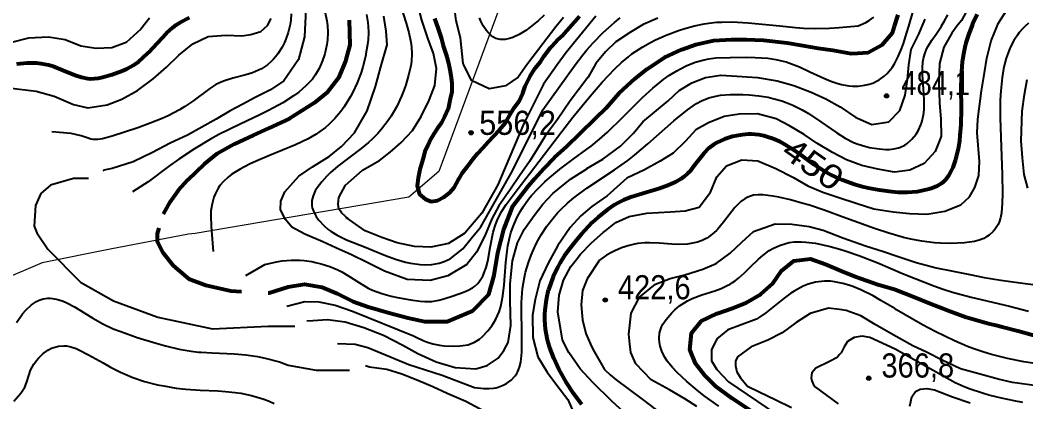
# Model space of a CAD drawing. Header units: metres. Extents: x 545098 to 555652, y 1854398 to 1862642.
# Drawn here: x 550334 to 551042, y 1858474 to 1858743 of the extents above; entities that cross this region are included whole.
import ezdxf
from ezdxf.enums import TextEntityAlignment as Align

# ---------------------------------------------------------------- set-up
doc = ezdxf.new("R2010")
doc.units = ezdxf.units.M
doc.header["$LTSCALE"] = 6.8
for name, color, linetype, lineweight in [('1', 7, 'Continuous', 25), ('2', 7, 'Continuous', 53), ('5', 7, 'Continuous', 13), ('52', 7, 'Continuous', 13)]:
    doc.layers.add(name, color=color, linetype=linetype, lineweight=lineweight)
doc.layers.add('4', color=7, linetype='Continuous')

msp = doc.modelspace()

# ---------------------------------------------------------------- hatches: boundary and pattern name
at = {"layer": '5'}
for points in [[(550945.04, 1858689.77, 1), (550942.04, 1858689.77, 1)], [(550652.48, 1858663.78, 1), (550649.48, 1858663.78, 1)], [(550746.98, 1858546.05, 1), (550743.98, 1858546.05, 1)], [(550932.49, 1858490.98, 1), (550929.49, 1858490.98, 1)]]:
    msp.add_hatch(color=256, dxfattribs=at).paths.add_polyline_path(points)

# ---------------------------------------------------------------- linework, layer by layer
at = {"layer": '1'}
for points in [[(550534.56, 1858750.83), (550533.73, 1858731.41), (550529.49, 1858715.43), (550519.12, 1858700.27), (550509.69, 1858694.01), (550499.03, 1858688.72), (550490.22, 1858683.97), (550481.4, 1858679.22), (550471.45, 1858673.37), (550451.33, 1858662.13), (550439.27, 1858656.5), (550426.71, 1858649.86), (550413.03, 1858643.23), (550398.45, 1858638.73), (550392.36, 1858637.41), (550391.76, 1858637.05)], [(550601.06, 1858754.13), (550605.36, 1858740.87), (550607.23, 1858734.26), (550608.6, 1858727.63), (550609.02, 1858724.3), (550609.25, 1858719.26), (550608.95, 1858714.27), (550608.48, 1858710.93), (550607.06, 1858704.26), (550605.11, 1858697.58), (550603.96, 1858694.29), (550602.02, 1858689.43), (550598.65, 1858682.34), (550594.73, 1858675.58), (550592.58, 1858672.35), (550587.91, 1858666.21), (550585.38, 1858663.33), (550581.38, 1858659.26), (550578.86, 1858656.98), (550573.61, 1858652.69), (550557.23, 1858640.32), (550551.97, 1858635.75), (550549.44, 1858633.27), (550545.83, 1858629.26), (550542.7, 1858625.08), (550541.36, 1858622.88), (550539.79, 1858619.48), (550538.93, 1858616.01), (550538.82, 1858614.26), (550538.97, 1858612.34), (550539.22, 1858611.06), (550540.05, 1858608.54), (550541.97, 1858604.88), (550543.62, 1858602.56), (550547.49, 1858598.33), (550550.41, 1858595.81), (550552.43, 1858594.31), (550556.64, 1858591.65)], [(550738.92, 1858745.82), (550717.88, 1858720.21), (550711.67, 1858711.55), (550702.02, 1858698.09), (550688.08, 1858670.2), (550671.81, 1858631.55), (550669.93, 1858627.08), (550658.67, 1858607.21), (550646.54, 1858593.13), (550635.18, 1858585.84), (550622.6, 1858583.17), (550611.21, 1858583.84), (550598.95, 1858586.31), (550588.29, 1858590.1), (550576.39, 1858594.85), (550563.15, 1858604.05), (550564.22, 1858603.4), (550559.99, 1858607.1), (550557.88, 1858610.28), (550557.35, 1858613.45), (550557.88, 1858618.21), (550562.57, 1858626.92), (550574.49, 1858637.47), (550586.52, 1858644.2), (550594.13, 1858650.17), (550601.78, 1858657.02), (550609.88, 1858665.43), (550615.98, 1858675.21), (550621.55, 1858686.75), (550625.55, 1858697.02), (550626.65, 1858708.98), (550624.59, 1858719.58), (550620.46, 1858730.46), (550616.24, 1858742.95), (550612.95, 1858755.65)], [(550716.1, 1858744.84), (550710.68, 1858738.24), (550701.46, 1858726.43), (550690.91, 1858712.53), (550690.23, 1858711.55), (550684.25, 1858702.96), (550675.21, 1858696.71), (550663.67, 1858694.66), (550651.31, 1858700.62), (550645.9, 1858711.55), (550645.37, 1858712.63), (550643.55, 1858730.62), (550640.58, 1858742.51), (550639.17, 1858753.94)], [(551001.43, 1858752.5), (550996.17, 1858742.82), (550993.09, 1858738.77), (550989.42, 1858733.93), (550983.86, 1858724.11), (550980.77, 1858712.56), (550980.41, 1858698.87), (550980.84, 1858684.95), (550981.82, 1858673.46), (550982.01, 1858661.45), (550980.95, 1858658.77), (550977.67, 1858650.49), (550970.08, 1858642.25), (550959.94, 1858637.35), (550949.03, 1858636.11), (550937.39, 1858638.11), (550926, 1858640.69), (550915.4, 1858644.76), (550905.51, 1858649.99), (550894.38, 1858656.57), (550885.48, 1858662.56), (550875.28, 1858668.61), (550865.84, 1858673.69), (550852.63, 1858677.11), (550839.65, 1858676.91), (550829.21, 1858675.3), (550818.17, 1858670.72), (550809.32, 1858665.76), (550801.9, 1858657.97), (550793.28, 1858649.38), (550784.09, 1858643.74), (550773.02, 1858637.65), (550760.72, 1858631.94), (550746.71, 1858619.33), (550736.01, 1858611.8), (550728.37, 1858605.28), (550720.79, 1858597.02), (550712.13, 1858584.48), (550705.23, 1858572), (550699.44, 1858559.5), (550696.1, 1858546.5), (550694.28, 1858535.44), (550694.46, 1858519.69), (550698.05, 1858506.11), (550704.64, 1858495.3), (550711.35, 1858486.09), (550719.11, 1858476.05), (550724.86, 1858463.05)], [(550761.65, 1858464.4), (550750.18, 1858474.78), (550736.75, 1858488.1), (550727.76, 1858497.67), (550719.89, 1858509.07), (550715.28, 1858517.7), (550712.17, 1858537.85), (550713.09, 1858549.57), (550716.01, 1858559.92), (550721.26, 1858569.6), (550724.98, 1858574.36), (550728.04, 1858578.27), (550735.86, 1858586.33), (550744.09, 1858593.68), (550745.84, 1858595.05), (550752.91, 1858600.57), (550762.26, 1858604.95), (550774.67, 1858607.12), (550791.2, 1858608.19), (550801.65, 1858608.83), (550811.54, 1858611.45), (550819.5, 1858621.89), (550824.08, 1858632.66), (550830.84, 1858640.59), (550841.72, 1858644.72), (550852.78, 1858643.93), (550865.47, 1858638.62), (550878.08, 1858632.22), (550888.05, 1858626.35), (550898.58, 1858621.95), (550909.89, 1858618.3), (550922.09, 1858614.32), (550934.53, 1858610.15), (550948.1, 1858608.17), (550959.75, 1858606.92), (550971.94, 1858606.59), (550984.47, 1858608.67), (550995.75, 1858613.07), (551002.01, 1858618.8), (551005.71, 1858625.15), (551008.35, 1858633.62), (551008.88, 1858643.67), (551007.29, 1858663.77), (551007.82, 1858673.3), (551010.28, 1858693.2), (551012.46, 1858706.05), (551014.19, 1858716.36), (551017.21, 1858728.56), (551021.31, 1858738.77), (551022.06, 1858740.65), (551028.37, 1858750.46)], [(550325.34, 1858695.52), (550344.92, 1858693), (550357.47, 1858689.44), (550371.06, 1858683.71), (550381.09, 1858681.44), (550394.7, 1858683.36), (550405.03, 1858687.5), (550416.06, 1858693.63), (550427.18, 1858701.69), (550436.51, 1858710.01), (550445.35, 1858718.43), (550455.21, 1858726.33), (550465.87, 1858731.63), (550472.07, 1858732.01), (550478.68, 1858732.41), (550489.67, 1858731.96), (550496.02, 1858733.02), (550502.89, 1858735.13), (550507.65, 1858739.36), (550510.29, 1858744.13)], [(550424.61, 1858744.55), (550418.41, 1858736.62)], [(550548, 1858749.38), (550549.38, 1858742.67), (550549.86, 1858739.31), (550550.2, 1858734.26), (550549.98, 1858729.22), (550549.53, 1858725.88), (550548.03, 1858719.26), (550547.84, 1858718.67), (550546.49, 1858714.58), (550545.57, 1858712.3), (550544.01, 1858708.97), (550541.22, 1858704.26), (550539.26, 1858701.61), (550534.77, 1858696.74), (550529.69, 1858692.38), (550526.05, 1858689.72), (550518.41, 1858684.89), (550508.5, 1858679.49), (550501.8, 1858676.17), (550488.35, 1858669.85), (550473.41, 1858662.52), (550467.61, 1858659.35)], [(550577.45, 1858746.93), (550578.37, 1858741.32), (550578.66, 1858738.51), (550578.83, 1858734.26), (550578.58, 1858729.27), (550578.19, 1858725.92), (550577, 1858719.26), (550576.85, 1858718.67), (550574.72, 1858710.04), (550573.31, 1858705.51), (550570.83, 1858698.86), (550567.88, 1858692.41), (550566.2, 1858689.26), (550561.74, 1858682.11), (550559.24, 1858678.72), (550555.18, 1858673.91), (550550.75, 1858669.52), (550548.41, 1858667.5), (550544.54, 1858664.56), (550541.85, 1858662.76), (550536.27, 1858659.49), (550527.46, 1858655.23), (550508.98, 1858647.78), (550499.69, 1858643.91), (550495.12, 1858641.79), (550488.41, 1858638.27), (550482.65, 1858634.63), (550479.98, 1858632.6), (550476.39, 1858629.26), (550474.18, 1858626.59), (550472.9, 1858624.7), (550470.77, 1858620.64), (550469.91, 1858618.46), (550468.63, 1858613.85), (550467.88, 1858608.87), (550467.68, 1858605.35), (550467.95, 1858597.85), (550469.38, 1858580.26)], [(550492.42, 1858563.21), (550505.71, 1858571.07), (550514, 1858573.01), (550518.11, 1858573.63), (550524.24, 1858574.11), (550530.35, 1858574.06), (550533.41, 1858573.83), (550538.84, 1858573.1), (550541.54, 1858572.58), (550545.57, 1858571.59), (550551.5, 1858569.68), (550557.22, 1858567.24), (550559.99, 1858565.83), (550564.2, 1858563.37), (550572.38, 1858558.1), (550578.63, 1858554.48), (550581.7, 1858553.02), (550588.08, 1858550.61), (550594.71, 1858548.75), (550599.23, 1858547.75), (550608.41, 1858546.1), (550615.13, 1858545.17), (550618.47, 1858544.93), (550623.41, 1858545.06), (550628.41, 1858545.96), (550631.72, 1858546.89), (550638.41, 1858549.1), (550645.56, 1858551.55), (550648.94, 1858552.97), (550652.02, 1858554.65), (550653.41, 1858555.63), (550655.69, 1858557.72), (550657, 1858559.3), (550659.17, 1858562.85), (550660.07, 1858564.8), (550661.54, 1858568.98), (550662.69, 1858573.47), (550664.47, 1858583), (550666.6, 1858593.82), (550668.11, 1858598.96), (550669.31, 1858602.05), (550672.22, 1858607.87), (550675.67, 1858613.31), (550683.41, 1858623.6), (550689.54, 1858631.55), (550692.15, 1858634.94), (550709.46, 1858657.74), (550722.63, 1858674.69), (550732.59, 1858686.79), (550736.3, 1858691.3), (550743.41, 1858699.41), (550752.23, 1858708.77), (550756.87, 1858713.18), (550761.73, 1858717.32), (550764.26, 1858719.26), (550766.75, 1858721.03), (550771.89, 1858724.33), (550777.24, 1858727.32), (550780.9, 1858729.17), (550788.41, 1858732.52), (550797.12, 1858735.82), (550801.54, 1858737.25), (550808.24, 1858739.07), (550815.01, 1858740.46), (550818.41, 1858740.97), (550823.89, 1858741.54), (550827.56, 1858741.75), (550834.92, 1858741.83), (550846.01, 1858741.28), (550868.31, 1858738.98), (550879.47, 1858737.88), (550885.05, 1858737.49), (550893.41, 1858737.21), (550903.42, 1858737.46), (550910.08, 1858737.91), (550923.41, 1858739.13), (550928.82, 1858741.48), (550931.23, 1858742.84), (550934.47, 1858745.13)], [(550782.42, 1858744.55), (550772.14, 1858739.95), (550763.22, 1858734.66), (550752.89, 1858727.8), (550745.6, 1858720.67), (550738.75, 1858712.63), (550733.49, 1858702.95), (550732.59, 1858701.77), (550720.8, 1858686.37), (550711.9, 1858673.09), (550703.38, 1858661.87), (550697.43, 1858652.13), (550692.12, 1858643.51), (550685.08, 1858633.41), (550678.73, 1858624.18), (550670.62, 1858612.35), (550665.53, 1858603.28), (550660.64, 1858591.2), (550654.88, 1858579.82), (550647.99, 1858571.01), (550634.64, 1858562.99), (550622.14, 1858559.7), (550606.1, 1858560.59), (550590.11, 1858566.27), (550578.23, 1858572.13), (550566.85, 1858577.9), (550555.89, 1858582.76), (550546.76, 1858587.06), (550533.99, 1858592.49), (550524.78, 1858597.41), (550520.29, 1858602.73), (550516.91, 1858609.51), (550517.05, 1858615.69), (550519.98, 1858622.15), (550529.76, 1858633.24), (550539.47, 1858639.85), (550551.15, 1858647.18), (550559.69, 1858654.13), (550568.87, 1858663.7), (550577.94, 1858679.32), (550583.81, 1858696.29), (550587.53, 1858710.13), (550591.99, 1858725.66), (550591.28, 1858735.25), (550589.56, 1858745.79)], [(550524.24, 1858747.49), (550524.05, 1858743.01), (550523.65, 1858740.06), (550522.27, 1858734.26), (550520.63, 1858729.57), (550519.65, 1858727.29)], [(550521.33, 1858541.81), (550533.88, 1858545.08), (550543.92, 1858544.75), (550555.25, 1858542.48), (550567.55, 1858538.28), (550610.52, 1858520.87), (550612.79, 1858519.64), (550617.34, 1858517.55), (550619.61, 1858516.67), (550624.2, 1858515.27), (550628.85, 1858514.29), (550631.99, 1858513.86), (550638.41, 1858513.53), (550643, 1858513.71), (550645.29, 1858513.97), (550648.66, 1858514.63), (550651.87, 1858515.69), (550653.41, 1858516.38), (550656.85, 1858518.53), (550658.96, 1858520.27), (550662.77, 1858524.26), (550665.52, 1858527.85), (550666.75, 1858529.72), (550668.41, 1858532.62), (550670.69, 1858537.84), (550671.84, 1858541.44), (550673.45, 1858548.92), (550674.39, 1858556.65), (550675.5, 1858572.48), (550676.3, 1858580.37), (550676.9, 1858584.26), (550678.24, 1858590.44), (550679.1, 1858593.46), (550680.61, 1858597.9), (550683.41, 1858604.32), (550685.81, 1858608.71), (550687.58, 1858611.54), (550691.5, 1858616.97), (550693.62, 1858619.58), (550698.16, 1858624.6), (550703.01, 1858629.36), (550706.4, 1858632.39), (550713.41, 1858638.16), (550722.87, 1858645.21), (550732.59, 1858652.33), (550735.45, 1858654.42), (550741.52, 1858659.26), (550747.04, 1858664.13), (550757.64, 1858674.47), (550771.62, 1858688.51), (550778.92, 1858695.2), (550786.65, 1858701.41), (550790.72, 1858704.26), (550795.82, 1858707.43), (550798.45, 1858708.88), (550802.49, 1858710.88), (550808.73, 1858713.39), (550815.15, 1858715.23), (550818.41, 1858715.86), (550823.37, 1858716.45), (550833.41, 1858716.87), (550845.22, 1858717.01), (550851.11, 1858716.88), (550859.88, 1858716.21), (550865.65, 1858715.34), (550868.51, 1858714.74), (550872.76, 1858713.61), (550878.42, 1858711.63), (550882.15, 1858710.09), (550889.54, 1858706.71), (550899.36, 1858702.17), (550904.3, 1858700.16), (550909.29, 1858698.5), (550911.81, 1858697.83), (550916.9, 1858696.9), (550919.48, 1858696.68), (550923.41, 1858696.67), (550928.06, 1858697.23), (550930.36, 1858697.74), (550933.73, 1858698.8), (550936.91, 1858700.23), (550938.41, 1858701.07), (550941.8, 1858703.53), (550943.83, 1858705.44), (550945.1, 1858706.82), (550947.41, 1858709.8), (550948.98, 1858712.22), (550951.73, 1858717.41), (550954.06, 1858722.92), (550955.43, 1858726.7), (550957.84, 1858734.26), (550959.17, 1858738.77), (550962.28, 1858749.26)], [(550535.37, 1858531.41), (550539.56, 1858531.68), (550550, 1858532.33), (550562.31, 1858530.66), (550575.39, 1858526.69), (550589.28, 1858521.24), (550603.06, 1858514.17), (550613.64, 1858508.46), (550626.32, 1858502.54), (550639.7, 1858498.61), (550654.31, 1858497.7), (550662.4, 1858500.06), (550669.98, 1858505.05), (550674.06, 1858510.42), (550677.04, 1858516.27), (550678.93, 1858528.14), (550678.51, 1858545.77), (550678.51, 1858557.4), (550680.16, 1858573.69), (550683.72, 1858586.24), (550688.46, 1858595.59), (550695.36, 1858605.52), (550701.56, 1858613.45), (550708.59, 1858621.01), (550721.04, 1858631.14), (550732.41, 1858638.44), (550732.59, 1858638.55), (550743.68, 1858645.24), (550756.11, 1858654.26), (550765.33, 1858663.52), (550771.84, 1858671.49), (550789.81, 1858686.35), (550797.43, 1858693.42), (550806.31, 1858698.92), (550816.04, 1858702.8), (550826.93, 1858704.25), (550838.09, 1858703.58), (550852.58, 1858702.79), (550866.54, 1858700.32), (550878.21, 1858697.13), (550890.52, 1858692.31), (550900.87, 1858687.67), (550910.81, 1858682.02), (550921.83, 1858674.56), (550923.04, 1858674.02), (550933.2, 1858669.52), (550945, 1858671.4), (550952.91, 1858679.57), (550956.53, 1858690.34), (550958.19, 1858701.29), (550959.18, 1858711.62), (550960.74, 1858722.45), (550966.29, 1858733.24), (550968.52, 1858738.77), (550970.57, 1858743.86)], [(550556.64, 1858591.65), (550563.26, 1858588.36), (550577.06, 1858582.91), (550581.65, 1858581.08), (550590.81, 1858577.37), (550597.75, 1858574.83), (550604.81, 1858572.72), (550608.41, 1858571.91), (550615.05, 1858570.96), (550618.39, 1858570.81), (550623.41, 1858571.07), (550628.62, 1858572.06), (550632.01, 1858573.11), (550636.34, 1858574.98), (550645.31, 1858582.19), (550651.07, 1858589.4), (550657.8, 1858597.58), (550677.08, 1858631.55), (550679.91, 1858636.53), (550701.54, 1858679.81), (550724.25, 1858711.55), (550724.34, 1858711.67), (550729.73, 1858718.72), (550732.55, 1858722.14), (550736.94, 1858727.13), (550743.9, 1858734.26), (550751.87, 1858741.33), (550756.06, 1858744.64)], [(550557.08, 1858515.34), (550569.49, 1858514.95), (550578.41, 1858512.69), (550607.15, 1858500.71), (550630.67, 1858493.28), (550653.41, 1858484.42), (550660.08, 1858483.71), (550663.42, 1858483.67), (550666.75, 1858483.96), (550668.41, 1858484.27), (550670.15, 1858484.73), (550673.55, 1858486.03), (550675.97, 1858487.33), (550679.27, 1858489.73), (550682.01, 1858492.64), (550683.13, 1858494.26), (550683.93, 1858495.75), (550685.15, 1858498.91), (550685.93, 1858502.26), (550686.26, 1858504.57), (550686.64, 1858509.26), (550686.81, 1858514.39), (550686.77, 1858524.51), (550686.51, 1858537.81), (550686.58, 1858544.4), (550686.95, 1858550.98), (550687.29, 1858554.26), (550688.59, 1858562.16), (550689.39, 1858565.65), (550691.39, 1858572.56), (550693.23, 1858577.65), (550696.53, 1858585.07), (550698.41, 1858588.66), (550700.24, 1858591.84), (550704.27, 1858597.97), (550708.74, 1858603.77), (550711.95, 1858607.44), (550714.18, 1858609.79), (550718.87, 1858614.26), (550723.27, 1858617.99), (550732.54, 1858624.86), (550751.88, 1858637.62), (550761.31, 1858644.26), (550766.12, 1858648.02), (550775.41, 1858655.94), (550793.74, 1858672.24), (550803.41, 1858679.94), (550809.81, 1858684.3), (550813.16, 1858686.18), (550818.41, 1858688.4), (550823.28, 1858689.65), (550826.62, 1858690.16), (550833.41, 1858690.66), (550842.42, 1858690.72), (550846.89, 1858690.51), (550853.56, 1858689.85), (550860.15, 1858688.75), (550863.41, 1858688.02), (550869.75, 1858686.23), (550872.87, 1858685.15), (550877.47, 1858683.3), (550884.15, 1858680), (550888.6, 1858677.37), (550897.19, 1858671.56), (550908.49, 1858663.65), (550914.28, 1858660.09), (550920.29, 1858657.04), (550923.41, 1858655.78), (550928.24, 1858654.26), (550931.56, 1858653.48), (550938.41, 1858652.42), (550942.98, 1858652.09), (550945.26, 1858652.08), (550948.62, 1858652.37), (550951.86, 1858653.09), (550953.41, 1858653.64), (550956.28, 1858655.1), (550958.07, 1858656.33), (550960.78, 1858658.77), (550961.33, 1858659.26), (550964.31, 1858662.91), (550965.96, 1858665.56), (550967.72, 1858669.31), (550968.41, 1858671.26), (550969.58, 1858676.45), (550969.96, 1858680.01), (550970, 1858687.29), (550969.5, 1858694.68), (550968.81, 1858704.43), (550968.78, 1858709.18), (550969.15, 1858713.77), (550969.52, 1858716.01), (550970.38, 1858719.26), (550971.73, 1858722.62), (550972.85, 1858724.8), (550975.45, 1858729.06), (550978.35, 1858733.29), (550982.11, 1858738.77), (550982.29, 1858739.03), (550984.13, 1858742.03), (550986.54, 1858746.76)], [(550702.4, 1858746.48), (550698.41, 1858742.81), (550692.64, 1858738.06), (550689.61, 1858735.87), (550684.96, 1858732.99), (550680.32, 1858730.81), (550678.02, 1858730.05), (550675.03, 1858729.45), (550673.57, 1858729.34), (550671.44, 1858729.44), (550668.41, 1858730.25), (550666.39, 1858731.33), (550665.12, 1858732.27), (550662.74, 1858734.6), (550661.64, 1858735.95), (550659.63, 1858738.97), (550657.89, 1858742.27), (550656.89, 1858744.58)], [(550418.41, 1858736.62), (550408.26, 1858727.24), (550398.03, 1858723.59), (550387.11, 1858723.05), (550376.23, 1858724.73), (550365.31, 1858729.28), (550353.45, 1858731.17), (550339.52, 1858730.41), (550327.47, 1858727.33), (550313.59, 1858719.73), (550303.03, 1858712.37), (550297.43, 1858707.92)], [(551043.41, 1858740.94), (551041.09, 1858738.89), (551039.63, 1858737.42), (551036.95, 1858734.26), (551035.6, 1858732.43), (551033.17, 1858728.62), (551031.08, 1858724.63), (551029.86, 1858721.88), (551027.8, 1858716.18), (551026.57, 1858711.76), (551025.89, 1858708.75), (551024.82, 1858702.62), (551023.85, 1858693.22), (551023.54, 1858686.89), (551023.49, 1858674.26), (551023.91, 1858660.73), (551025, 1858634.29), (551025.09, 1858621), (551024.9, 1858614.26), (551024.34, 1858607.37), (551023.71, 1858604.02), (551022.69, 1858600.8), (551022, 1858599.26), (551019.75, 1858595.72), (551018.52, 1858594.28), (551015.74, 1858591.75), (551013.41, 1858590.19), (551011.88, 1858589.39), (551008.69, 1858588.13), (551005.34, 1858587.27), (550998.41, 1858586.33), (550988.28, 1858585.9), (550981.59, 1858586.09), (550977.16, 1858586.42), (550968.41, 1858587.5), (550960.56, 1858588.97), (550955.39, 1858590.16), (550945.17, 1858593), (550935.05, 1858596.3), (550914.9, 1858603.67), (550899.6, 1858609.26), (550889.2, 1858612.73), (550883.91, 1858614.33), (550875.85, 1858616.5), (550867.61, 1858618.35), (550863.41, 1858619.13), (550856.49, 1858620.05), (550853.14, 1858620.13), (550849.94, 1858619.82), (550848.41, 1858619.48), (550845.75, 1858618.51), (550844.08, 1858617.63), (550840.96, 1858615.38), (550839.48, 1858614.05), (550836.66, 1858611.07), (550828.61, 1858600.78), (550824.38, 1858595.76), (550823.67, 1858595.05), (550822.1, 1858593.49), (550818.41, 1858590.54), (550816.9, 1858589.6), (550813.72, 1858588.02), (550810.38, 1858586.82), (550808.08, 1858586.21)], [(550519.65, 1858727.29), (550517.96, 1858723.97), (550514.92, 1858719.26), (550514.43, 1858718.67), (550511.95, 1858715.67), (550510.32, 1858714), (550507.7, 1858711.71), (550503.41, 1858708.81), (550501.35, 1858707.74), (550497.03, 1858705.98), (550492.54, 1858704.59), (550483.35, 1858702.23), (550476.62, 1858700.14), (550473.41, 1858698.78), (550471.24, 1858697.66), (550467.08, 1858695.05), (550455.21, 1858686.05), (550449.56, 1858682.22), (550445.69, 1858679.9), (550437.71, 1858675.75), (550433.6, 1858673.88), (550425.17, 1858670.46), (550416.48, 1858667.35), (550398.41, 1858661.47), (550391.62, 1858659.51), (550388.28, 1858658.97), (550385.01, 1858658.98), (550383.41, 1858659.25), (550381.4, 1858659.89), (550380.08, 1858660.49), (550376.56, 1858661.68), (550369.44, 1858663.3), (550355.87, 1858664.51)], [(551042.99, 1858624.8), (551040.4, 1858634.48), (551040.17, 1858636.69), (551039.18, 1858646.15), (551038.23, 1858658.18), (551039, 1858679.01), (551040.67, 1858690.72), (551042.39, 1858701.24)], [(550467.61, 1858659.35), (550456.25, 1858652.52), (550445.18, 1858645.15), (550437.92, 1858639.99), (550423.66, 1858629.27), (550412.74, 1858622.27)], [(550381.71, 1858631.69), (550371.18, 1858631.69), (550354.9, 1858626.9), (550348.2, 1858621.15), (550344.37, 1858612.52), (550343.41, 1858598.15), (550345.33, 1858593.36), (550352.99, 1858581.86), (550375.96, 1858558.63), (550399.22, 1858545.53), (550430.48, 1858533.89), (550469, 1858525.89), (550508.18, 1858527.62), (550526.89, 1858527.62)], [(550810.05, 1858471.16), (550801.43, 1858476.47), (550790.6, 1858482.94), (550777.8, 1858489.81), (550766.97, 1858501.07), (550763.53, 1858509.08), (550762.81, 1858515.05), (550761.97, 1858521.93), (550763.66, 1858536.88), (550769.49, 1858548.02), (550780.92, 1858557.28), (550791.19, 1858561.12), (550801.41, 1858563.67), (550814.13, 1858567.71), (550823.51, 1858571.87), (550833.36, 1858579.1), (550841.54, 1858586.88), (550849.77, 1858594.23), (550865.2, 1858599.79), (550876.75, 1858599.38), (550888.97, 1858597.88), (550898.88, 1858595.12), (550912.75, 1858589.85), (550928.69, 1858584.29), (550941.44, 1858580.27), (550951.66, 1858576.69), (550964.31, 1858572.55), (550978.45, 1858568.6), (550990.44, 1858566.32), (551002.1, 1858564.1), (551012.14, 1858562), (551023.87, 1858560.12), (551037.65, 1858558.16), (551048.25, 1858556.78)], [(550789.15, 1858503.06), (550787.54, 1858505.43), (550785.52, 1858509.26), (550784.06, 1858513.6), (550783.78, 1858515.05), (550783.62, 1858515.86), (550783.37, 1858519.27), (550783.67, 1858522.63), (550784.04, 1858524.26), (550785.13, 1858527.15), (550786.09, 1858528.98), (550788.41, 1858532.46), (550792.27, 1858537.01), (550794.4, 1858539.08), (550797.82, 1858541.92), (550801.49, 1858544.4), (550803.41, 1858545.49), (550806.64, 1858547.06), (550813.39, 1858549.62), (550822.57, 1858552.61), (550827.05, 1858554.25), (550831.36, 1858556.19), (550833.41, 1858557.31), (550834.98, 1858558.35), (550836.97, 1858559.66), (550839.22, 1858561.42), (550843.55, 1858565.25), (550847.74, 1858569.34), (550853.37, 1858574.78), (550856.3, 1858577.34), (550860.94, 1858580.81), (550863.41, 1858582.31), (550868.17, 1858584.54), (550872.64, 1858585.95), (550874.93, 1858586.46), (550878.41, 1858586.94), (550883.42, 1858587.09), (550886.76, 1858586.89), (550893.41, 1858585.99), (550903.81, 1858583.78), (550910.64, 1858581.91), (550915.14, 1858580.51), (550924.07, 1858577.41), (550937.3, 1858572.2), (550954.8, 1858564.79), (550963.55, 1858561.13), (550976.75, 1858556), (550983.41, 1858553.7), (550989.95, 1858551.67), (551003.16, 1858548.1), (551029.94, 1858541.67), (551043.41, 1858538.1)], [(550808.08, 1858586.21), (550803.41, 1858585.43), (550796.72, 1858585.14), (550792.26, 1858585.31), (550783.36, 1858585.98), (550776.72, 1858586.29), (550773.41, 1858586.24), (550768.5, 1858585.78), (550766.05, 1858585.38), (550762.4, 1858584.55), (550756.96, 1858582.81), (550752.16, 1858580.75), (550749.8, 1858579.55), (550746.36, 1858577.55), (550741.48, 1858574.13), (550732.79, 1858561.03), (550729.42, 1858552.85), (550728.46, 1858542.75), (550729.42, 1858532.17), (550731.83, 1858522.56), (550735.09, 1858515.05), (550736.63, 1858511.49), (550745.01, 1858497.13), (550748.87, 1858493.39), (550753.18, 1858489.87), (550762.32, 1858483.17), (550772.37, 1858475.55), (550785.19, 1858465.8)], [(551047.8, 1858501.36), (551040.09, 1858502.63), (551028.68, 1858504.87), (551017.5, 1858507.64), (551012.02, 1858509.26), (551004.99, 1858511.64), (551000.37, 1858513.39), (550991.27, 1858517.24), (550977.78, 1858523.82), (550968.82, 1858528.67), (550950.61, 1858539.26), (550949.39, 1858539.98), (550939.57, 1858545.8), (550933.97, 1858548.93), (550925.49, 1858553.16), (550919.8, 1858555.52), (550916.95, 1858556.53), (550912.66, 1858557.79), (550906.95, 1858558.93), (550904.09, 1858559.23), (550899.81, 1858559.33), (550895.54, 1858558.96), (550893.41, 1858558.59), (550888.28, 1858557.14), (550884.91, 1858555.8), (550882.71, 1858554.75), (550878.41, 1858552.33), (550876.06, 1858550.79), (550871.53, 1858547.45), (550858.53, 1858536.95), (550854.14, 1858533.89), (550851.88, 1858532.54), (550831.8, 1858524.96)], [(550330.99, 1858530.21), (550333.7, 1858534.26), (550335.21, 1858536.22), (550337.61, 1858539), (550341.45, 1858542.61), (550345.03, 1858545.08), (550346.9, 1858546), (550349.83, 1858546.97), (550352.97, 1858547.38), (550354.63, 1858547.37), (550356.35, 1858547.21), (550359.98, 1858546.45), (550363.81, 1858545.16), (550366.45, 1858544.05), (550371.89, 1858541.26), (550376.07, 1858538.78), (550384.75, 1858533.34), (550391.66, 1858529.37), (550399.05, 1858525.89), (550404.34, 1858523.79), (550416.05, 1858519.75), (550429.27, 1858515.67), (550435.99, 1858513.79), (550445.53, 1858511.49), (550453.92, 1858510.01), (550459.03, 1858509.41), (550460.96, 1858509.29), (550468.81, 1858508.8), (550484.19, 1858508.2), (550492.34, 1858507.49), (550500.7, 1858506.24), (550506.16, 1858505.13), (550516.07, 1858502.5), (550522.34, 1858500.19), (550541.99, 1858496.67), (550565.5, 1858496.67)], [(550982.68, 1858503.67), (550971.56, 1858509.29), (550961.97, 1858513.91), (550948.12, 1858521.66), (550935.4, 1858528.91), (550925.32, 1858534.87), (550914.96, 1858538.75), (550910.49, 1858539.3), (550902.73, 1858540.25), (550889.75, 1858536.61), (550879.79, 1858530.23), (550869.93, 1858523), (550859.82, 1858517.88), (550848.14, 1858513.22), (550838.63, 1858506.11), (550837.05, 1858502.94), (550837.05, 1858499.76), (550838.1, 1858495.53), (550840.75, 1858491.3), (550845.51, 1858485.48), (550853.77, 1858481.46), (550864.98, 1858475.96), (550876.64, 1858470.3)], [(550831.8, 1858524.96), (550824.11, 1858518.71), (550820.26, 1858511.01), (550820.26, 1858503.32), (550824.11, 1858497.07), (550832.28, 1858488.41), (550865.78, 1858465.74)], [(551039.33, 1858474.01), (551033.3, 1858475.07), (551024.31, 1858476.94), (551020.49, 1858477.91), (551015.43, 1858479.19), (551011.04, 1858480.48), (551002.41, 1858483.39), (550998.17, 1858485.04), (550991.92, 1858487.77), (550949.54, 1858511.45), (550931.8, 1858519.7), (550926.44, 1858520.53), (550920.66, 1858519.7), (550916.12, 1858516.81), (550913.65, 1858513.1), (550911.59, 1858508.97), (550910.49, 1858507.71), (550908.7, 1858505.67), (550903.34, 1858502.78), (550893.64, 1858498.09), (550890.99, 1858494.91), (550890.46, 1858491.21), (550890.99, 1858489.09), (550892.05, 1858486.45), (550893.44, 1858484.62), (550909.52, 1858473.06)], [(550329.19, 1858474.9), (550334.02, 1858480.45), (550336, 1858483.32), (550336.78, 1858484.79), (550338, 1858487.76), (550339.85, 1858493.73), (550340.93, 1858496.68), (550343.22, 1858500.94), (550345.13, 1858503.59), (550346.53, 1858505.24), (550349.54, 1858508.16), (550353.09, 1858510.76), (550355.54, 1858512.06), (550357.21, 1858512.74), (550360.64, 1858513.64), (550364.24, 1858513.89), (550366.17, 1858513.74), (550369.34, 1858513.09), (550372.93, 1858511.86), (550374.93, 1858511.01), (550381.74, 1858507.55), (550391.98, 1858501.77), (550397.24, 1858498.86), (550404.11, 1858495.36), (550407.55, 1858493.79), (550412.81, 1858491.62), (550421.17, 1858488.78), (550430.33, 1858486.43), (550434.62, 1858485.54), (550443.45, 1858484.09), (550450.2, 1858483.29), (550460.25, 1858482.56), (550472.68, 1858482.02), (550478.11, 1858481.73), (550484.99, 1858481.07), (550488.99, 1858480.47), (550496.54, 1858478.84), (550504.49, 1858476.59), (550508.5, 1858475.11), (550512.4, 1858473.31)], [(550825.51, 1858471.35), (550815.19, 1858478.73), (550810.15, 1858482.57), (550802.85, 1858488.63), (550795.99, 1858495.14), (550792.77, 1858498.61), (550789.15, 1858503.06)], [(551049.26, 1858485.76), (551032.22, 1858487.96), (551022.16, 1858490.27), (551020.49, 1858490.73), (551005.92, 1858494.72), (550995.57, 1858497.63), (550982.68, 1858503.67)], [(550660.4, 1858467.7), (550647.43, 1858474.71), (550634.16, 1858480.24), (550624.19, 1858484.91), (550613.58, 1858489.5), (550602.22, 1858493.83), (550591.77, 1858497.17), (550579.38, 1858498.84), (550576.6, 1858499.71)], [(550960, 1858471.44), (550961.32, 1858477.98), (550963.96, 1858481.69), (550967.13, 1858483.27), (550971.89, 1858483.8), (550977.18, 1858482.74), (550989.84, 1858477.8), (551002.28, 1858473.63)]]:
    msp.add_lwpolyline(points, dxfattribs=at)
at = {"layer": '2'}
for points in [[(550331.13, 1858712.34), (550338.41, 1858713.09), (550345.1, 1858712.99), (550348.44, 1858712.62), (550353.41, 1858711.6), (550356.81, 1858710.55), (550363.49, 1858707.89), (550372.29, 1858704.23), (550376.7, 1858702.82), (550381.16, 1858701.97), (550383.41, 1858701.82), (550388.39, 1858702.19), (550391.74, 1858702.86), (550398.41, 1858704.82), (550405.35, 1858707.34), (550408.67, 1858708.81), (550413.41, 1858711.42), (550417.1, 1858714.06), (550419.44, 1858716.02), (550423.88, 1858720.29), (550436.59, 1858733.89), (550441.06, 1858737.94), (550443.41, 1858739.74), (550446.37, 1858741.69), (550452.67, 1858744.99)], [(550565.28, 1858743.12), (550565.56, 1858725.56), (550563.73, 1858718.67), (550562.54, 1858714.17), (550557.72, 1858702.48), (550549.6, 1858692.08), (550540.78, 1858684.78), (550523.03, 1858673.67), (550508.55, 1858667.11), (550497.85, 1858662.12), (550484.3, 1858655.68), (550472.05, 1858649.07), (550463.17, 1858641.61), (550451.52, 1858630.77), (550444.8, 1858623.25), (550438.83, 1858614.87), (550434.17, 1858606.5)], [(550508.11, 1858551.12), (550508.81, 1858551.08), (550522.31, 1858555.37), (550533.71, 1858557.25), (550546.24, 1858555.13), (550556.84, 1858550.54), (550568.05, 1858544.91), (550578.53, 1858541.26), (550593.08, 1858537), (550606.56, 1858533.56), (550618.5, 1858531.05), (550634.29, 1858530.92), (550652.02, 1858538.36), (550663.47, 1858550.13), (550667.22, 1858563.66), (550669.76, 1858579.26), (550674.14, 1858595.66), (550680.39, 1858612.01), (550691.34, 1858626.53), (550695.85, 1858631.55), (550702.13, 1858638.53), (550709.75, 1858646.48), (550718.36, 1858654.23), (550727.48, 1858663), (550738.56, 1858673.93), (550746.12, 1858681.07), (550755.3, 1858691.67), (550766.48, 1858702.07), (550774.72, 1858708.46), (550787.14, 1858716.76), (550799.44, 1858722.46), (550809.22, 1858725.93), (550821.67, 1858728.64), (550834.24, 1858729.55), (550844.77, 1858729.55), (550856.77, 1858728.99), (550873.54, 1858727.19), (550884.52, 1858725.31), (550895.41, 1858723.32), (550905.58, 1858721.89), (550918.66, 1858719.52), (550923.04, 1858719.78), (550930.5, 1858720.23), (550940.35, 1858725.74), (550947.6, 1858734.05), (550949.09, 1858738.77), (550951.62, 1858746.8)], [(550625.23, 1858744.26), (550627.68, 1858737.74), (550630.11, 1858729.93), (550631.45, 1858724.94), (550633.88, 1858717.12), (550635.14, 1858712.86), (550635.4, 1858711.55), (550636.08, 1858708.18), (550636.77, 1858704.03), (550637.43, 1858698.58), (550637.41, 1858692.68), (550636.37, 1858687.58), (550634.83, 1858680.58), (550632.39, 1858674.93), (550630.13, 1858670.79), (550627.46, 1858666.97), (550624.8, 1858663.14), (550622.65, 1858659.56), (550620.64, 1858654.9), (550618.43, 1858650.39), (550617.07, 1858644.88), (550614.96, 1858637.99), (550613.65, 1858632.12), (550613.07, 1858626.34), (550614.7, 1858620.45), (550618.98, 1858617.11), (550622.88, 1858615.37), (550627.39, 1858616.1)], [(550627.39, 1858616.1), (550631.89, 1858618.5), (550636.1, 1858621.77), (550639.17, 1858625.28), (550642.18, 1858630.8), (550642.6, 1858631.55), (550644.76, 1858635.36), (550648.91, 1858640.65), (550652.57, 1858645.34), (550655.6, 1858649.2), (550659.36, 1858653.16), (550663.07, 1858657.48), (550666.83, 1858661.44), (550670.9, 1858665.81), (550674.93, 1858670.54), (550678.15, 1858675.9), (550681.36, 1858681.27), (550684.83, 1858686.11), (550687.47, 1858691.59), (550689.12, 1858696.55), (550692.54, 1858703.53), (550696.07, 1858709.3), (550699.8, 1858713.81), (550702.12, 1858717.37), (550706.95, 1858723.7), (550711.18, 1858728.27), (550714.96, 1858731.68), (550727.33, 1858745.85)], [(551007.35, 1858747.02), (551004.06, 1858740.31), (551003.45, 1858738.77), (551001.35, 1858733.43), (550999.41, 1858727.19), (550998.62, 1858724.03), (550997.64, 1858719.26), (550996.84, 1858713.82), (550996.47, 1858710.18), (550996.03, 1858702.84), (550995.89, 1858695.45), (550995.92, 1858680.56), (550995.7, 1858669.36), (550995.18, 1858661.89), (550994.75, 1858658.17), (550993.86, 1858652.59), (550991.84, 1858644.26), (550990.13, 1858639.29), (550989.08, 1858636.9), (550987.22, 1858633.54), (550984.94, 1858630.57), (550983.62, 1858629.26), (550982.23, 1858628.13), (550979.14, 1858626.23), (550975.73, 1858624.76), (550973.34, 1858623.99), (550968.41, 1858622.84), (550965.04, 1858622.31), (550958.33, 1858621.78), (550951.66, 1858621.84), (550947.23, 1858622.17), (550938.41, 1858623.35), (550930.57, 1858624.87), (550926.68, 1858625.79), (550920.9, 1858627.4), (550912.43, 1858630.36), (550904.29, 1858634.06), (550900.37, 1858636.21), (550892.23, 1858641.5), (550888.71, 1858644.02), (550881.71, 1858649.1), (550876.38, 1858652.75), (550870.89, 1858656.07), (550868.05, 1858657.55), (550863.65, 1858659.49), (550859.27, 1858660.97), (550857.02, 1858661.56), (550853.6, 1858662.23), (550848.41, 1858662.72), (550846.27, 1858662.74), (550842.01, 1858662.44), (550837.78, 1858661.74), (550834.99, 1858661.06), (550829.52, 1858659.26), (550824.29, 1858656.89), (550821.82, 1858655.45), (550818.41, 1858652.92), (550814.77, 1858649.23), (550808.4, 1858640.88), (550805.16, 1858636.86), (550803.41, 1858635.03), (550800.78, 1858632.75), (550798.91, 1858631.4), (550794.9, 1858629.04), (550788.37, 1858626.18), (550783.76, 1858624.6), (550774.23, 1858621.8), (550763.53, 1858618.45), (550758.41, 1858616.38), (550754.54, 1858614.45), (550752.05, 1858613.02), (550747.27, 1858609.85), (550740.55, 1858604.46), (550736.33, 1858600.53), (550731.18, 1858595.05), (550728.41, 1858592.1), (550724.98, 1858588.02), (550723, 1858585.67), (550720.43, 1858582.37), (550716.81, 1858577.28), (550713.52, 1858571.99), (550712.01, 1858569.26)], [(551024.92, 1858527.15), (551036.01, 1858524.43), (551046.03, 1858521.58), (551057.32, 1858518.89), (551067.48, 1858516.7), (551079.09, 1858514.9), (551092.53, 1858515.7), (551101.84, 1858519.53), (551110.47, 1858528.87), (551112.8, 1858538.72), (551112.07, 1858549.06), (551110.3, 1858556.69), (551109.31, 1858560.97), (551104.8, 1858574.06), (551099.67, 1858583.42), (551093.6, 1858594.28), (551088.41, 1858605.03), (551081.53, 1858620.74), (551075.89, 1858631.65), (551073.42, 1858636.69), (551070.72, 1858642.19)], [(550431.23, 1858596.55), (550430.06, 1858592.57), (550430.06, 1858587.32), (550434, 1858579.44), (550441.22, 1858570.25), (550452.37, 1858561.06), (550464.18, 1858556.46), (550481.89, 1858552.52), (550489.3, 1858552.12)], [(550848.02, 1858467.96), (550834.7, 1858476.64), (550823.33, 1858485.12), (550815.49, 1858492.97), (550809.08, 1858501.42), (550804.95, 1858511.34), (550806.14, 1858522.66), (550812.94, 1858531.13), (550824.3, 1858536.61), (550834.98, 1858540.29), (550835.02, 1858540.3), (550844.45, 1858544.04), (550855.07, 1858550.29), (550863.39, 1858557.76), (550869.51, 1858566.58), (550878.21, 1858573.56), (550889.86, 1858574.99), (550900.62, 1858571.37), (550911.51, 1858566.7), (550921.36, 1858562.64), (550937.31, 1858557.08), (550949.58, 1858553.44), (550962.78, 1858548.29), (550974.31, 1858543.7), (550983.35, 1858539.98), (550986.77, 1858538.57), (550999.59, 1858533.91), (551015.17, 1858529.6), (551020.49, 1858528.26), (551024.92, 1858527.15)], [(550712.01, 1858569.26), (550708.74, 1858562.29), (550707.36, 1858558.69), (550705.62, 1858553.17)], [(550729.08, 1858472.5), (550723.28, 1858480.14), (550718.04, 1858488.16), (550714.87, 1858493.69), (550712.9, 1858497.45), (550709.29, 1858505.14), (550706.44, 1858512.41), (550705.28, 1858516.13), (550704.51, 1858519.21), (550703.44, 1858525.49), (550702.98, 1858531.87), (550703, 1858536.14), (550703.16, 1858538.99), (550703.8, 1858544.65), (550704.3, 1858547.52), (550705.62, 1858553.17)]]:
    msp.add_lwpolyline(points, dxfattribs=at)
at = {"layer": '5'}
for centre in [(550943.54, 1858689.77), (550650.98, 1858663.78), (550745.48, 1858546.05), (550930.99, 1858490.98)]:
    msp.add_circle(centre, 1.5, dxfattribs=at)
at = {"layer": '52'}
msp.add_lwpolyline([(551230.39, 1859253.34), (551227.13, 1859244.35), (551162.8, 1859172.39), (550994.56, 1859023.51), (550907.97, 1858941.63), (550806.53, 1858884.56), (550742.2, 1858857.26), (550722.41, 1858839.89), (550670.45, 1858750.56), (550628.39, 1858636.42), (550607.19, 1858618.34), (550456.74, 1858592.79), (550452, 1858592.5), (550396.93, 1858581.78), (550349, 1858572.3), (550320, 1858559.87)], dxfattribs=at)

# ---------------------------------------------------------------- texts
at = {"layer": '4', "width": 1.2}
msp.add_text('450', height=17, rotation=324.875, dxfattribs=at).set_placement((550886.95, 1858634.9), align=Align.CENTER)
at = {"layer": '5'}
for s, width, p in [('484,1', 0.85, (550978.04, 1858690.27)), ('556,2', 0.95, (550683.74, 1858662.3)), ('422,6', 0.9, (550779.97, 1858546.55)), ('366,8', 0.9, (550965.49, 1858491.48))]:
    msp.add_text(s, height=17, dxfattribs=dict(at, width=width)).set_placement(p, align=Align.CENTER)

doc.saveas('drawing.dxf')
